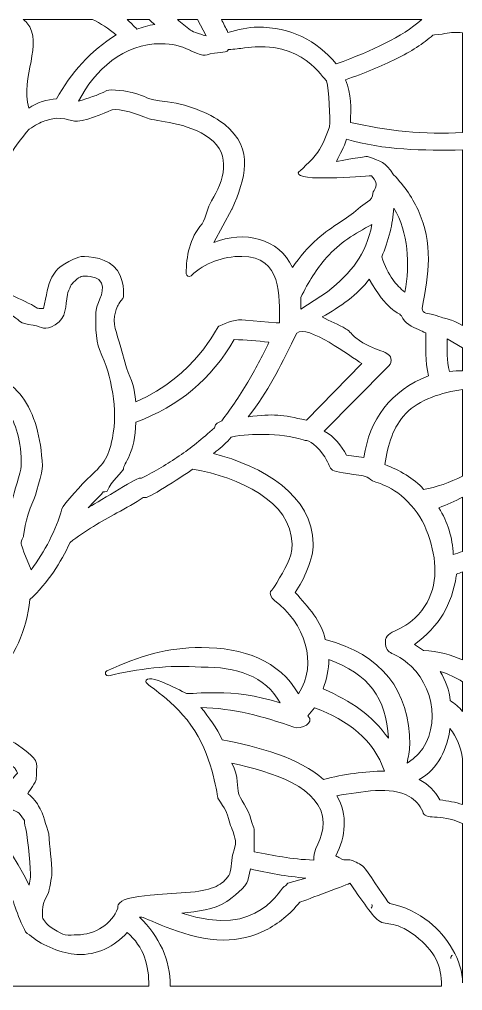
# Model space of a CAD drawing. Header units: millimetres. Extents: x -1211 to 1200, y -595 to 591.
# Drawn here: x 659 to 1200, y -595 to 590 of the extents above; entities that cross this region are included whole.
import ezdxf

# ---------------------------------------------------------------- set-up
doc = ezdxf.new("R2010")
doc.units = ezdxf.units.MM
doc.header["$MEASUREMENT"] = 0
doc.layers.add('Layer 1', color=7, linetype='Continuous')

msp = doc.modelspace()

# ---------------------------------------------------------------- linework, layer by layer
at = {"layer": 'Layer 1', "color": 250, "lineweight": 20}
for points, knots in [([(663.8229, 589.7225), (663.8229, 589.7225), (748.0782, 589.7225), (748.0782, 589.7225), (758.4027, 584.9257), (767.9542, 578.6393), (777.0386, 570.7221), (745.9493, 551.7536), (721.7319, 524.0225), (704.4514, 492.7487), (692.9921, 492.3442), (679.9859, 488.4411), (670.357, 481.2897), (659.535, 520.2224), (689.4816, 560.1764), (668.182, 585.4368), (666.8661, 586.9976), (665.407, 588.4262), (663.8229, 589.7225)], [0, 0, 0, 0, 0.166666667, 0.166666667, 0.166666667, 0.333333333, 0.333333333, 0.333333333, 0.5, 0.5, 0.5, 0.666666667, 0.666666667, 0.666666667, 0.833333333, 0.833333333, 0.833333333, 1, 1, 1, 1]), ([(790.4476, 589.7225), (790.4476, 589.7225), (817.4837, 589.7225), (817.4837, 589.7225), (819.6753, 587.6079), (821.9006, 585.5131), (824.1397, 583.4273), (816.8462, 582.548), (808.6825, 580.2439), (802.4806, 577.6596), (798.5935, 582.0038), (794.5846, 586.0198), (790.4476, 589.7225)], [0, 0, 0, 0, 0.25, 0.25, 0.25, 0.5, 0.5, 0.5, 0.75, 0.75, 0.75, 1, 1, 1, 1]), ([(851.9234, 589.7225), (851.9234, 589.7225), (876.3858, 589.7225), (876.3858, 589.7225), (876.3858, 589.7225), (887.134, 569.8881), (887.134, 569.8881), (883.8328, 569.8881), (870.9307, 574.8228), (867.8187, 576.5031), (862.2355, 580.6521), (856.9672, 585.1228), (851.9234, 589.7225)], [0, 0, 0, 0, 0.25, 0.25, 0.25, 0.5, 0.5, 0.5, 0.75, 0.75, 0.75, 1, 1, 1, 1]), ([(905.63, 589.7225), (905.63, 589.7225), (1150.055, 589.7225), (1150.055, 589.7225), (1125.4079, 567.8215), (1090.9293, 551.981), (1045.7489, 535.494), (1021.6901, 564.1551), (990.31, 580.4088), (949.6452, 580.406), (938.817, 580.4054), (925.688, 576.8029), (913.5212, 573.9252), (910.4931, 579.6673), (908.2995, 584.3594), (905.63, 589.7225)], [0, 0, 0, 0, 0.2, 0.2, 0.2, 0.4, 0.4, 0.4, 0.6, 0.6, 0.6, 0.8, 0.8, 0.8, 1, 1, 1, 1]), ([(1199.9497, 573.5265), (1199.9497, 573.5265), (1199.9497, 451.8687), (1199.9497, 451.8687), (1153.9834, 448.4118), (1106.2902, 454.2684), (1063.2343, 464.0536), (1063.2343, 481.5979), (1064.9693, 498.6072), (1056.865, 515.919), (1080.3084, 524.3326), (1101.1165, 532.759), (1118.8617, 541.5751), (1137.1063, 550.6398), (1152.2107, 560.1584), (1163.7389, 570.5468), (1163.9167, 570.6136), (1175.7304, 571.7914), (1178.3548, 572.3962), (1186.0265, 574.1637), (1192.0682, 574.2472), (1199.9497, 573.5265)], [0, 0, 0, 0, 0.142857143, 0.142857143, 0.142857143, 0.285714286, 0.285714286, 0.285714286, 0.428571429, 0.428571429, 0.428571429, 0.571428571, 0.571428571, 0.571428571, 0.714285714, 0.714285714, 0.714285714, 0.857142857, 0.857142857, 0.857142857, 1, 1, 1, 1]), ([(918.4355, 358.3393), (918.4355, 358.3393), (896.3789, 317.6259), (896.3789, 317.6259), (932.8423, 332.2013), (976.1729, 323.2738), (992.2227, 286.9015), (1001.0852, 300.3294), (1011.3671, 311.8049), (1022.7479, 321.9179), (1041.8787, 338.917), (1057.6899, 344.9031), (1072.5467, 358.6656), (1079.2339, 364.8601), (1090.5262, 368.5839), (1090.5262, 377.4542), (1090.5262, 382.1378), (1100.64, 387.5089), (1088.7438, 398.8138), (1076.7127, 398.8138), (996.9581, 391.0801), (999.4477, 402.61), (999.678, 403.6766), (1016.3257, 417.5595), (1023.1618, 427.7498), (1029.0764, 436.5666), (1033.6621, 446.6821), (1037.3527, 458.4996), (1038.9635, 469.0255), (1036.4056, 503.5396), (1034.0589, 514.9252), (1028.9996, 516.6962), (1006.3187, 565.3559), (933.9333, 555.0138), (927.9657, 554.1612), (921.5845, 553.249), (914.3975, 553.0569), (912.4996, 549.5461), (908.0484, 549.8452), (904.3913, 549.51), (880.9687, 547.3635), (889.7188, 541.7562), (868.3595, 551.6036), (868.3595, 551.6036), (868.3595, 551.6157), (868.3595, 551.6157), (853.2916, 558.5707), (847.033, 559.866), (831.7676, 560.0319), (787.065, 560.5178), (750.4747, 527.8868), (731.2362, 490.02), (743.1436, 493.6957), (753.5537, 496.7051), (765.5698, 502.8414), (770.6697, 505.4458), (792.3777, 501.7106), (796.7748, 500.5501), (817.9519, 494.9612), (809.1802, 492.9677), (839.8373, 489.2743), (867.639, 485.9248), (895.4576, 472.9148), (909.6686, 461.438), (946.6893, 431.5404), (934.2098, 394.6243), (918.6559, 358.7565), (918.5926, 358.6102), (918.5188, 358.4716), (918.4355, 358.3393)], [0, 0, 0, 0, 0.043478261, 0.043478261, 0.043478261, 0.086956522, 0.086956522, 0.086956522, 0.130434783, 0.130434783, 0.130434783, 0.173913043, 0.173913043, 0.173913043, 0.217391304, 0.217391304, 0.217391304, 0.260869565, 0.260869565, 0.260869565, 0.304347826, 0.304347826, 0.304347826, 0.347826087, 0.347826087, 0.347826087, 0.391304348, 0.391304348, 0.391304348, 0.434782609, 0.434782609, 0.434782609, 0.47826087, 0.47826087, 0.47826087, 0.52173913, 0.52173913, 0.52173913, 0.565217391, 0.565217391, 0.565217391, 0.608695652, 0.608695652, 0.608695652, 0.652173913, 0.652173913, 0.652173913, 0.695652174, 0.695652174, 0.695652174, 0.739130435, 0.739130435, 0.739130435, 0.782608696, 0.782608696, 0.782608696, 0.826086957, 0.826086957, 0.826086957, 0.869565217, 0.869565217, 0.869565217, 0.913043478, 0.913043478, 0.913043478, 0.956521739, 0.956521739, 0.956521739, 1, 1, 1, 1]), ([(972.5162, 219.4187), (972.5162, 219.4187), (976.5843, 219.4187), (976.5843, 219.4187), (976.5843, 251.9216), (979.4884, 300.6778), (930.6552, 300.6765), (907.1806, 300.676), (885.7508, 292.9708), (868.5283, 277.0771), (866.2912, 275.0126), (862.634, 276.7279), (862.6482, 279.4014), (862.6524, 290.1109), (863.6355, 300.8558), (866.5669, 311.2263), (869.4839, 321.5448), (874.3313, 331.4365), (882.0544, 340.4726), (887.1701, 348.8481), (888.1962, 360.3509), (893.5267, 368.5713), (908.9098, 392.2942), (917.9634, 424.8978), (891.4736, 444.6419), (864.3666, 464.846), (826.1938, 464.7398), (815.2088, 469.2326), (805.1076, 473.3639), (781.358, 481.9087), (772.1477, 479.4213), (772.0948, 479.407), (743.9716, 466.4024), (729.8617, 465.4371), (720.9124, 464.8248), (711.5255, 473.6264), (690.242, 466.0646), (684.4582, 464.0098), (678.1833, 460.7031), (670.9776, 455.7417), (661.6942, 445.4163), (651.4895, 431.6756), (641.2753, 413.2531), (631.1002, 394.9019), (620.9149, 371.8976), (611.6141, 342.9877), (631.1237, 317.289), (641.2683, 289.1803), (641.6596, 256.7499), (652.046, 251.9578), (663.6938, 247.0259), (673.6357, 241.7803), (682.3009, 237.2082), (678.8369, 236.9453), (688.5643, 236.9453), (695.6773, 269.7094), (694.1923, 285.9052), (731.7337, 299.7426), (736.7607, 301.5955), (760.9682, 300.6833), (774.0554, 288.6086), (774.0554, 288.6086), (774.0624, 288.6148), (774.0624, 288.6148), (788.0483, 275.7048), (787.198, 251.794), (785.2564, 249.3261), (778.9781, 241.3464), (779.4439, 241.4451), (776.3028, 232.762), (771.4848, 219.4426), (778.4549, 205.9259), (782.0886, 192.4834), (782.0886, 192.4834), (789.594, 164.7395), (789.594, 164.7395), (795.9207, 148.8427), (800.0436, 140.3922), (801.0393, 123.0342), (875.113, 155.801), (899.6422, 214.2317), (902.5429, 215.5698), (912.852, 220.3253), (923.1555, 224.4132), (935.0735, 222.8747), (935.0735, 222.8747), (972.5162, 219.4187), (972.5162, 219.4187)], [0, 0, 0, 0, 0.034482759, 0.034482759, 0.034482759, 0.068965517, 0.068965517, 0.068965517, 0.103448276, 0.103448276, 0.103448276, 0.137931034, 0.137931034, 0.137931034, 0.172413793, 0.172413793, 0.172413793, 0.206896552, 0.206896552, 0.206896552, 0.24137931, 0.24137931, 0.24137931, 0.275862069, 0.275862069, 0.275862069, 0.310344828, 0.310344828, 0.310344828, 0.344827586, 0.344827586, 0.344827586, 0.379310345, 0.379310345, 0.379310345, 0.413793103, 0.413793103, 0.413793103, 0.448275862, 0.448275862, 0.448275862, 0.482758621, 0.482758621, 0.482758621, 0.517241379, 0.517241379, 0.517241379, 0.551724138, 0.551724138, 0.551724138, 0.586206897, 0.586206897, 0.586206897, 0.620689655, 0.620689655, 0.620689655, 0.655172414, 0.655172414, 0.655172414, 0.689655172, 0.689655172, 0.689655172, 0.724137931, 0.724137931, 0.724137931, 0.75862069, 0.75862069, 0.75862069, 0.793103448, 0.793103448, 0.793103448, 0.827586207, 0.827586207, 0.827586207, 0.862068966, 0.862068966, 0.862068966, 0.896551724, 0.896551724, 0.896551724, 0.931034483, 0.931034483, 0.931034483, 0.965517241, 0.965517241, 0.965517241, 1, 1, 1, 1]), ([(1199.9497, 430.5821), (1199.9497, 430.5821), (1199.9497, 216.4828), (1199.9497, 216.4828), (1178.243, 227.3818), (1186.6663, 221.6373), (1163.6879, 229.6837), (1159.1604, 231.2691), (1150.0967, 230.3041), (1150.5972, 237.0789), (1154.3787, 258.0888), (1158.1563, 279.0797), (1158.1784, 296.696), (1158.1784, 296.696), (1158.1832, 296.8556), (1158.1832, 296.8556), (1158.1832, 318.289), (1154.3003, 337.0681), (1147.0222, 354.0823), (1147.0222, 354.0823), (1147.0222, 354.0944), (1147.0222, 354.0944), (1139.8076, 370.9592), (1129.2517, 386.0598), (1115.8345, 400.269), (1103.8891, 416.501), (1102.082, 416.0843), (1083.9322, 422.44), (1082.0458, 423.1005), (1049.3785, 417.0417), (1046.1388, 416.5445), (1050.2918, 425.6236), (1055.0806, 433.2857), (1058.3559, 443.5173), (1103.5024, 430.3269), (1151.8851, 429.5333), (1199.9497, 430.5821)], [0, 0, 0, 0, 0.083333333, 0.083333333, 0.083333333, 0.166666667, 0.166666667, 0.166666667, 0.25, 0.25, 0.25, 0.333333333, 0.333333333, 0.333333333, 0.416666667, 0.416666667, 0.416666667, 0.5, 0.5, 0.5, 0.583333333, 0.583333333, 0.583333333, 0.666666667, 0.666666667, 0.666666667, 0.75, 0.75, 0.75, 0.833333333, 0.833333333, 0.833333333, 0.916666667, 0.916666667, 0.916666667, 1, 1, 1, 1]), ([(1129.5948, 257.0704), (1135.8029, 291.1588), (1133.879, 329.3657), (1116.0384, 359.6248), (1115.3446, 349.4088), (1113.7215, 339.7288), (1111.5651, 330.7747), (1108.781, 319.2134), (1105.1063, 308.89), (1101.4039, 300.2042), (1105.0407, 288.7477), (1109.5299, 279.7104), (1114.872, 272.3133), (1119.2034, 266.3156), (1124.1121, 261.3731), (1129.5948, 257.0704)], [0, 0, 0, 0, 0.2, 0.2, 0.2, 0.4, 0.4, 0.4, 0.6, 0.6, 0.6, 0.8, 0.8, 0.8, 1, 1, 1, 1]), ([(1034.8767, 257.2916), (1064.9688, 281.6024), (1081.6215, 301.8158), (1089.3204, 339.6449), (1068.3936, 328.057), (1050.078, 317.5226), (1033.9714, 299.2283), (1021.9693, 285.5963), (1011.7681, 269.3876), (1002.4708, 250.6142), (1002.4708, 250.6142), (1002.4708, 236.3541), (1002.4708, 236.3541), (1002.4708, 236.3541), (1034.8767, 257.2916), (1034.8767, 257.2916)], [0, 0, 0, 0, 0.2, 0.2, 0.2, 0.4, 0.4, 0.4, 0.6, 0.6, 0.6, 0.8, 0.8, 0.8, 1, 1, 1, 1]), ([(546.7273, 132.1268), (546.5795, 127.0884), (549.4098, 125.1361), (551.0588, 120.5801), (553.7181, 124.2733), (556.3512, 127.9665), (558.8837, 131.6406), (558.8837, 131.6406), (558.8968, 131.6406), (558.8968, 131.6406), (572.444, 151.2855), (561.085, 141.6754), (571.6837, 152.597), (577.0401, 158.1168), (582.8417, 164.3392), (593.1677, 163.3104), (624.5346, 161.4322), (647.1313, 149.5798), (662.4128, 129.1076), (677.4773, 108.9255), (685.2616, 80.4224), (687.2148, 44.9114), (687.8284, 38.5192), (678.0456, 6.3166), (675.4992, 1.0483), (665.7463, -19.1303), (664.0349, -41.1108), (664.0277, -41.1236), (658.636, -50.6227), (661.7456, -48.63), (664.4265, -60.0343), (664.4265, -60.0343), (673.3284, -81.912), (673.3284, -81.912), (690.0056, -59.3325), (703.7169, -33.591), (710.8462, -7.2897), (712.063, -2.8008), (738.9401, 26.2873), (742.2359, 29.3314), (742.2359, 29.3314), (742.2428, 29.325), (742.2428, 29.325), (761.1899, 46.8325), (767.2058, 53.0808), (772.5226, 78.8279), (776.0904, 96.1049), (775.8623, 115.6039), (772.9663, 133.4099), (769.4778, 154.8593), (765.7302, 166.6914), (756.6266, 186.8767), (752.1173, 196.8751), (751.1135, 224.9277), (753.0248, 237.2778), (754.1277, 244.4039), (767.1718, 261.8615), (755.8949, 272.2721), (752.4985, 275.4073), (738.7753, 277.6339), (734.5245, 276.1501), (731.3599, 275.0455), (722.3306, 267.2933), (721.3829, 264.4572), (720.2972, 261.2077), (718.1515, 257.3084), (717.5593, 254.1586), (714.8279, 239.6329), (717.4644, 226.3903), (702.6114, 217.2456), (689.3741, 209.0959), (687.6008, 214.6734), (675.6701, 216.5724), (657.0448, 219.537), (661.9562, 221.2656), (651.4978, 227.5584), (647.8324, 229.7638), (635.2599, 234.0933), (630.6242, 234.0933), (626.6011, 234.0933), (622.696, 237.0177), (618.7467, 237.5881), (602.486, 239.9366), (579.2894, 221.9004), (573.5238, 202.9538), (572.1749, 198.5212), (569.56, 195.564), (569.501, 191.5502), (569.0963, 163.9529), (557.2146, 163.3744), (548.9133, 140.3574), (547.6015, 136.7196), (546.7273, 133.5707), (546.7273, 132.1268)], [0, 0, 0, 0, 0.032258065, 0.032258065, 0.032258065, 0.064516129, 0.064516129, 0.064516129, 0.096774194, 0.096774194, 0.096774194, 0.129032258, 0.129032258, 0.129032258, 0.161290323, 0.161290323, 0.161290323, 0.193548387, 0.193548387, 0.193548387, 0.225806452, 0.225806452, 0.225806452, 0.258064516, 0.258064516, 0.258064516, 0.290322581, 0.290322581, 0.290322581, 0.322580645, 0.322580645, 0.322580645, 0.35483871, 0.35483871, 0.35483871, 0.387096774, 0.387096774, 0.387096774, 0.419354839, 0.419354839, 0.419354839, 0.451612903, 0.451612903, 0.451612903, 0.483870968, 0.483870968, 0.483870968, 0.516129032, 0.516129032, 0.516129032, 0.548387097, 0.548387097, 0.548387097, 0.580645161, 0.580645161, 0.580645161, 0.612903226, 0.612903226, 0.612903226, 0.64516129, 0.64516129, 0.64516129, 0.677419355, 0.677419355, 0.677419355, 0.709677419, 0.709677419, 0.709677419, 0.741935484, 0.741935484, 0.741935484, 0.774193548, 0.774193548, 0.774193548, 0.806451613, 0.806451613, 0.806451613, 0.838709677, 0.838709677, 0.838709677, 0.870967742, 0.870967742, 0.870967742, 0.903225806, 0.903225806, 0.903225806, 0.935483871, 0.935483871, 0.935483871, 0.967741935, 0.967741935, 0.967741935, 1, 1, 1, 1]), ([(1057.7847, 211.9288), (1062.3355, 209.3408), (1065.4432, 204.3091), (1069.5787, 201.1832), (1093.4541, 183.1363), (1112.7826, 186.6536), (1112.6089, 174.0362), (1112.5447, 169.3758), (1111.549, 168.5042), (1107.7656, 164.8958), (1107.7656, 164.8958), (1031.0943, 87.4107), (1031.0943, 87.4107), (1044.1397, 80.2982), (1051.4375, 70.2896), (1058.2532, 57.9362), (1058.2532, 57.9362), (1079.585, 55.1211), (1079.585, 55.1211), (1086.0091, 101.4607), (1111.929, 136.7979), (1158.3202, 155.0536), (1154.1373, 172.555), (1155.0933, 189.7889), (1155.0933, 207.2782), (1152.0611, 208.6782), (1149.2667, 209.9887), (1146.1686, 211.3267), (1138.5993, 214.5946), (1129.3563, 218.589), (1125.3447, 228.1325), (1120.6616, 233.3467), (1107.8727, 233.9383), (1086.0301, 272.9593), (1072.2062, 254.2291), (1050.1034, 238.7278), (1028.3834, 226.7045), (1038.313, 221.3357), (1047.9809, 217.9462), (1057.7847, 211.9288)], [0, 0, 0, 0, 0.076923077, 0.076923077, 0.076923077, 0.153846154, 0.153846154, 0.153846154, 0.230769231, 0.230769231, 0.230769231, 0.307692308, 0.307692308, 0.307692308, 0.384615385, 0.384615385, 0.384615385, 0.461538462, 0.461538462, 0.461538462, 0.538461538, 0.538461538, 0.538461538, 0.615384615, 0.615384615, 0.615384615, 0.692307692, 0.692307692, 0.692307692, 0.769230769, 0.769230769, 0.769230769, 0.846153846, 0.846153846, 0.846153846, 0.923076923, 0.923076923, 0.923076923, 1, 1, 1, 1]), ([(938.2688, 104.7929), (970.0429, 108.9819), (979.0566, 107.5576), (1009.2562, 100.6218), (1009.2562, 100.6218), (1077.1668, 169.8803), (1077.1668, 169.8803), (1063.2423, 178.0229), (1010.4432, 218.5431), (997.7825, 206.8675), (997.7825, 206.8675), (994.5913, 200.9956), (994.5913, 200.9956), (975.9185, 163.3922), (963.1527, 136.7154), (938.2688, 104.7929)], [0, 0, 0, 0, 0.2, 0.2, 0.2, 0.4, 0.4, 0.4, 0.6, 0.6, 0.6, 0.8, 0.8, 0.8, 1, 1, 1, 1]), ([(896.9651, 91.5196), (898.0795, 97.4921), (901.6598, 97.4764), (905.9717, 100.0808), (915.9628, 113.0858), (926.9838, 128.9958), (937.9284, 147.2999), (946.7614, 162.0725), (955.5364, 178.3949), (963.6667, 195.9916), (949.5519, 197.2928), (935.4982, 199.0407), (921.3083, 199.0407), (893.1581, 151.1309), (853.874, 117.6654), (801.1702, 98.4227), (800.6874, 60.0327), (785.9949, 48.0595), (785.9949, 41.0015), (785.9949, 39.3045), (769.7122, 24.5205), (766.9014, 15.707), (766.1276, 13.2804), (763.7583, 13.2962), (761.4485, 13.2962), (755.0623, 5.6583), (749.0586, 0.627), (743.0289, -6.0411), (749.2736, -2.1972), (802.8831, 30.1637), (805.3287, 30.1637), (805.3287, 30.1637), (808.2644, 30.1637), (808.2644, 30.1637), (824.9009, 38.7235), (839.7277, 47.3012), (854.0832, 57.1319), (868.3416, 66.8965), (882.1921, 77.9506), (896.9651, 91.5196)], [0, 0, 0, 0, 0.076923077, 0.076923077, 0.076923077, 0.153846154, 0.153846154, 0.153846154, 0.230769231, 0.230769231, 0.230769231, 0.307692308, 0.307692308, 0.307692308, 0.384615385, 0.384615385, 0.384615385, 0.461538462, 0.461538462, 0.461538462, 0.538461538, 0.538461538, 0.538461538, 0.615384615, 0.615384615, 0.615384615, 0.692307692, 0.692307692, 0.692307692, 0.769230769, 0.769230769, 0.769230769, 0.846153846, 0.846153846, 0.846153846, 0.923076923, 0.923076923, 0.923076923, 1, 1, 1, 1]), ([(1199.9497, 189.0516), (1199.9497, 189.0516), (1199.9497, 161.0661), (1199.9497, 161.0661), (1194.6084, 161.1964), (1189.2704, 160.9046), (1183.9353, 160.2345), (1180.6685, 173.7855), (1180.9797, 186.0073), (1180.9797, 199.9988), (1180.9797, 199.9988), (1199.9497, 189.0516), (1199.9497, 189.0516)], [0, 0, 0, 0, 0.25, 0.25, 0.25, 0.5, 0.5, 0.5, 0.75, 0.75, 0.75, 1, 1, 1, 1]), ([(568.9458, 102.3682), (565.7106, 97.7625), (558.6425, 92.7643), (554.3125, 88.77), (554.3125, 68.2745), (558.1163, 77.1666), (558.1163, 62.0381), (558.1163, 56.6881), (549.7599, 49.0395), (539.6926, 48.3413), (530.8144, 47.7256), (521.7918, 44.8388), (512.896, 44.8388), (494.9564, 44.8388), (485.5345, 35.8026), (473.5346, 24.7368), (459.0409, 11.3713), (447.9741, -4.9426), (447.9741, -22.0838), (447.9741, -58.9896), (455.5642, -35.5916), (455.5642, -57.1238), (455.5642, -69.3571), (449.296, -71.8337), (443.1164, -77.0715), (441.1035, -78.7776), (428.986, -95.9712), (428.986, -97.8754), (439.6771, -107.735), (441.0911, -112.5888), (443.0839, -114.3867), (446.286, -117.2755), (440.8102, -130.4269), (440.377, -134.5384), (440.4425, -151.1298), (445.8376, -165.2114), (456.1209, -176.3753), (484.9272, -207.6496), (509.5586, -189.8471), (520.4799, -220.0972), (524.5785, -231.4498), (525.593, -243.6197), (522.4889, -254.9934), (560.2017, -241.4105), (588.8046, -223.2588), (609.4708, -200.5368), (631.3096, -176.524), (644.348, -147.3236), (649.9752, -112.9448), (649.9752, -112.9448), (649.9752, -96.1684), (649.9752, -96.1684), (648.1955, -86.0569), (640.3647, -75.3303), (639.072, -62.2334), (635.995, -31.0579), (641.8283, -25.6415), (650.1213, 3.3662), (652.5103, 11.7227), (660.3244, 37.0543), (661.3635, 44.8808), (661.3132, 74.9923), (655.1327, 97.6317), (643.6769, 113.2124), (632.2287, 128.7815), (615.353, 137.356), (593.9469, 139.3433), (588.0812, 133.9307), (581.081, 117.3198), (568.9458, 102.3682)], [0, 0, 0, 0, 0.043478261, 0.043478261, 0.043478261, 0.086956522, 0.086956522, 0.086956522, 0.130434783, 0.130434783, 0.130434783, 0.173913043, 0.173913043, 0.173913043, 0.217391304, 0.217391304, 0.217391304, 0.260869565, 0.260869565, 0.260869565, 0.304347826, 0.304347826, 0.304347826, 0.347826087, 0.347826087, 0.347826087, 0.391304348, 0.391304348, 0.391304348, 0.434782609, 0.434782609, 0.434782609, 0.47826087, 0.47826087, 0.47826087, 0.52173913, 0.52173913, 0.52173913, 0.565217391, 0.565217391, 0.565217391, 0.608695652, 0.608695652, 0.608695652, 0.652173913, 0.652173913, 0.652173913, 0.695652174, 0.695652174, 0.695652174, 0.739130435, 0.739130435, 0.739130435, 0.782608696, 0.782608696, 0.782608696, 0.826086957, 0.826086957, 0.826086957, 0.869565217, 0.869565217, 0.869565217, 0.913043478, 0.913043478, 0.913043478, 0.956521739, 0.956521739, 0.956521739, 1, 1, 1, 1]), ([(1199.9497, 138.2035), (1199.9497, 138.2035), (1199.9497, 32.4676), (1199.9497, 32.4676), (1184.4498, 24.9917), (1167.9372, 18.7523), (1152.405, 16.386), (1140.6041, 30.0404), (1122.7057, 39.828), (1105.2475, 46.5434), (1108.2147, 71.0792), (1115.5281, 92.8221), (1130.7088, 108.961), (1146.4244, 125.6687), (1175.0489, 134.8561), (1199.9497, 138.2035)], [0, 0, 0, 0, 0.2, 0.2, 0.2, 0.4, 0.4, 0.4, 0.6, 0.6, 0.6, 0.8, 0.8, 0.8, 1, 1, 1, 1]), ([(1136.8541, -3.0206), (1115.8682, 22.2894), (1091.895, 24.4284), (1087.749, 28.243), (1081.9719, 33.5582), (1076.2124, 33.2413), (1066.7451, 34.5764), (1026.2579, 40.2868), (1046.0772, 39.6413), (1025.7371, 64.0369), (1014.4308, 77.5974), (1007.7358, 75.7731), (1005.2817, 76.6244), (990.7248, 81.6742), (975.0428, 83.3851), (957.2072, 83.3851), (946.3032, 83.3851), (931.8905, 83.3851), (917.5585, 80.2641), (912.2253, 73.2395), (905.4419, 67.8369), (899.2655, 62.9168), (898.0812, 61.9733), (896.919, 61.0476), (895.8008, 60.1365), (955.997, 44.9349), (1017.6599, 8.5768), (1017.6599, -50.1203), (1017.6599, -68.6133), (1006.7805, -93.1635), (995.6729, -109.4666), (1011.8138, -127.3818), (1027.6159, -144.5317), (1032.4047, -166.7734), (1101.5811, -185.1822), (1135.3874, -228.8454), (1135.3874, -295.4437), (1135.3874, -302.6768), (1133.3978, -310.3664), (1132.4277, -317.551), (1174.3159, -291.9027), (1169.9678, -229.8882), (1137.0436, -199.5055), (1137.0436, -199.5055), (1137.047, -199.5024), (1137.047, -199.5024), (1116.4115, -178.7961), (1105.9863, -188.1619), (1105.7194, -169.2821), (1105.5139, -154.757), (1129.3297, -158.2847), (1150.0412, -131.5186), (1170.0564, -105.6523), (1169.1326, -74.0996), (1159.92, -44.9369), (1154.7186, -28.472), (1147.9906, -14.5017), (1137.0016, -3.1814), (1137.0016, -3.1814), (1136.8541, -3.0206), (1136.8541, -3.0206)], [0, 0, 0, 0, 0.05, 0.05, 0.05, 0.1, 0.1, 0.1, 0.15, 0.15, 0.15, 0.2, 0.2, 0.2, 0.25, 0.25, 0.25, 0.3, 0.3, 0.3, 0.35, 0.35, 0.35, 0.4, 0.4, 0.4, 0.45, 0.45, 0.45, 0.5, 0.5, 0.5, 0.55, 0.55, 0.55, 0.6, 0.6, 0.6, 0.65, 0.65, 0.65, 0.7, 0.7, 0.7, 0.75, 0.75, 0.75, 0.8, 0.8, 0.8, 0.85, 0.85, 0.85, 0.9, 0.9, 0.9, 0.95, 0.95, 0.95, 1, 1, 1, 1]), ([(901.2202, -360.3027), (900.8618, -359.8106), (895.4846, -313.5261), (873.1015, -278.2133), (848.99, -240.1735), (813.2736, -222.3392), (813.2736, -218.347), (813.2736, -205.1814), (861.1889, -232.2088), (863.1167, -232.623), (869.7747, -234.0533), (918.8445, -224.8122), (977.2898, -244.2039), (959.1849, -211.1767), (923.4609, -199.7568), (881.4254, -200.4935), (881.2848, -200.4985), (881.1422, -200.4961), (880.9982, -200.4853), (841.1549, -197.455), (803.8192, -202.6908), (768.196, -210.9041), (764.1491, -211.8372), (762.3856, -206.5572), (765.9521, -204.928), (806.2253, -186.5302), (838.9096, -176.6125), (881.287, -176.613), (931.7376, -176.6137), (976.6517, -192.5697), (999.52, -233.0673), (1024.3456, -195.8266), (1006.8825, -146.1668), (970.4231, -119.2827), (969.9885, -118.9622), (965.2168, -114.883), (965.1996, -109.6992), (965.1911, -107.1335), (967.9077, -107.4768), (973.1479, -97.7648), (982.3934, -80.6294), (992.0436, -69.4162), (991.7777, -50.1203), (991.0565, 2.2125), (926.9673, 30.9689), (870.786, 41.1228), (862.5753, 35.1279), (818.1991, 6.2837), (812.9367, 6.2837), (812.9367, 6.2837), (810.2112, 6.2837), (810.2112, 6.2837), (800.2842, -0.1921), (789.3803, -6.1867), (778.0313, -12.426), (759.2845, -22.7323), (739.3058, -33.7176), (720.8346, -48.5238), (715.1349, -60.7051), (708.4997, -72.8919), (700.4666, -84.665), (692.4728, -96.3813), (683.1024, -107.6788), (671.9085, -118.1403), (667.9333, -156.104), (653.0486, -188.2048), (628.5746, -214.8432), (605.6059, -239.842), (574.2238, -259.9854), (535.5265, -275.613), (561.8178, -277.1263), (602.784, -277.5338), (626.0517, -282.9001), (646.7246, -287.668), (653.9828, -292.8507), (667.2808, -302.9387), (683.9374, -315.5746), (679.6433, -319.0378), (679.6433, -337.5082), (679.6433, -340.4822), (671.1746, -351.3934), (669.1342, -354.5312), (680.7042, -365.2168), (679.3097, -364.2092), (686.8661, -378.1453), (687.5732, -379.4493), (694.7719, -402.9823), (694.8282, -403.9934), (695.7381, -420.3187), (698.6313, -436.8232), (698.6313, -453.1645), (698.6313, -455.2041), (695.1924, -474.1381), (694.4555, -475.6341), (687.1463, -490.4746), (687.2423, -490.4461), (687.2423, -505.7348), (687.2423, -507.9996), (689.5565, -509.1014), (690.771, -511.486), (692.9978, -515.8577), (708.2403, -525.6246), (715.024, -527.0984), (719.2666, -528.0201), (724.9982, -527.0863), (729.3726, -527.0863), (740.2324, -527.0863), (751.1074, -523.683), (760.1195, -517.7437), (768.6769, -512.1039), (775.5415, -504.1836), (779.1012, -494.7304), (779.1076, -490.4124), (779.2742, -490.2573), (783.8881, -485.985), (783.8881, -485.985), (783.8881, -485.9722), (783.8881, -485.9722), (788.6872, -481.5436), (820.1113, -478.3255), (827.9971, -478.0176), (827.9971, -478.0176), (873.3736, -474.5266), (873.3736, -474.5266), (886.115, -472.8375), (895.1546, -470.3471), (901.834, -466.6502), (908.1089, -463.177), (912.3865, -458.5499), (915.8326, -452.4168), (917.4255, -446.7471), (918.1687, -432.8693), (919.7933, -427.6387), (923.8179, -414.6816), (923.8437, -414.3926), (919.7465, -401.3982), (918.6278, -397.8505), (916.9004, -394.4244), (915.9333, -390.8408), (911.2887, -373.6302), (911.3017, -375.8051), (901.2202, -360.3027)], [0, 0, 0, 0, 0.021276596, 0.021276596, 0.021276596, 0.042553191, 0.042553191, 0.042553191, 0.063829787, 0.063829787, 0.063829787, 0.085106383, 0.085106383, 0.085106383, 0.106382979, 0.106382979, 0.106382979, 0.127659574, 0.127659574, 0.127659574, 0.14893617, 0.14893617, 0.14893617, 0.170212766, 0.170212766, 0.170212766, 0.191489362, 0.191489362, 0.191489362, 0.212765957, 0.212765957, 0.212765957, 0.234042553, 0.234042553, 0.234042553, 0.255319149, 0.255319149, 0.255319149, 0.276595745, 0.276595745, 0.276595745, 0.29787234, 0.29787234, 0.29787234, 0.319148936, 0.319148936, 0.319148936, 0.340425532, 0.340425532, 0.340425532, 0.361702128, 0.361702128, 0.361702128, 0.382978723, 0.382978723, 0.382978723, 0.404255319, 0.404255319, 0.404255319, 0.425531915, 0.425531915, 0.425531915, 0.446808511, 0.446808511, 0.446808511, 0.468085106, 0.468085106, 0.468085106, 0.489361702, 0.489361702, 0.489361702, 0.510638298, 0.510638298, 0.510638298, 0.531914894, 0.531914894, 0.531914894, 0.553191489, 0.553191489, 0.553191489, 0.574468085, 0.574468085, 0.574468085, 0.595744681, 0.595744681, 0.595744681, 0.617021277, 0.617021277, 0.617021277, 0.638297872, 0.638297872, 0.638297872, 0.659574468, 0.659574468, 0.659574468, 0.680851064, 0.680851064, 0.680851064, 0.70212766, 0.70212766, 0.70212766, 0.723404255, 0.723404255, 0.723404255, 0.744680851, 0.744680851, 0.744680851, 0.765957447, 0.765957447, 0.765957447, 0.787234043, 0.787234043, 0.787234043, 0.808510638, 0.808510638, 0.808510638, 0.829787234, 0.829787234, 0.829787234, 0.85106383, 0.85106383, 0.85106383, 0.872340426, 0.872340426, 0.872340426, 0.893617021, 0.893617021, 0.893617021, 0.914893617, 0.914893617, 0.914893617, 0.936170213, 0.936170213, 0.936170213, 0.957446809, 0.957446809, 0.957446809, 0.978723404, 0.978723404, 0.978723404, 1, 1, 1, 1]), ([(1199.9497, 6.931), (1199.9497, 6.931), (1199.9497, -59.6146), (1199.9497, -59.6146), (1196.2788, -60.6064), (1192.2952, -61.9633), (1188.4836, -63.2201), (1187.7293, -42.754), (1181.6061, -23.3603), (1171.0789, -6.1148), (1180.9542, -2.3275), (1190.5774, 1.9594), (1199.9497, 6.931)], [0, 0, 0, 0, 0.25, 0.25, 0.25, 0.5, 0.5, 0.5, 0.75, 0.75, 0.75, 1, 1, 1, 1]), ([(1199.9497, -84.3534), (1199.9497, -84.3534), (1199.9497, -191.6456), (1199.9497, -191.6456), (1186.2852, -185.4228), (1170.4112, -181.2999), (1152.1667, -180.1918), (1152.1667, -180.1918), (1141.4143, -172.7457), (1141.4143, -172.7457), (1171.3105, -150.8645), (1186.9298, -123.9851), (1192.3072, -89.2481), (1192.4138, -88.5599), (1192.3644, -87.8449), (1192.3644, -87.1501), (1194.6773, -86.1673), (1197.2691, -85.2066), (1199.9497, -84.3534)], [0, 0, 0, 0, 0.166666667, 0.166666667, 0.166666667, 0.333333333, 0.333333333, 0.333333333, 0.5, 0.5, 0.5, 0.666666667, 0.666666667, 0.666666667, 0.833333333, 0.833333333, 0.833333333, 1, 1, 1, 1]), ([(1029.815, -227.1554), (1064.082, -241.8931), (1089.5397, -259.2541), (1109.3405, -287.2538), (1107.1628, -238.2663), (1085.2735, -208.6904), (1036.6569, -191.3672), (1036.6569, -202.9399), (1033.644, -215.9687), (1029.815, -227.1554)], [0, 0, 0, 0, 0.333333333, 0.333333333, 0.333333333, 0.666666667, 0.666666667, 0.666666667, 1, 1, 1, 1]), ([(1199.9497, -218.401), (1199.9497, -218.401), (1199.9497, -254.4397), (1199.9497, -254.4397), (1195.5639, -249.3568), (1190.5099, -244.9414), (1184.7275, -241.1924), (1184.2375, -228.958), (1178.5266, -216.9265), (1172.6552, -205.8409), (1183.0293, -208.9422), (1192.071, -213.2341), (1199.9497, -218.401)], [0, 0, 0, 0, 0.25, 0.25, 0.25, 0.5, 0.5, 0.5, 0.75, 0.75, 0.75, 1, 1, 1, 1]), ([(529.8083, -331.2516), (595.6824, -361.6734), (636.3138, -395.8618), (670.9205, -466.6337), (670.9205, -466.6337), (672.7372, -456.5422), (672.7372, -456.5422), (673.0686, -449.6046), (669.5721, -410.7264), (667.1313, -399.463), (666.2302, -395.3058), (665.3291, -391.1473), (665.1844, -387.5419), (665.1844, -387.5419), (658.6642, -378.5224), (658.6642, -378.5224), (654.3631, -375.0206), (642.372, -374.4087), (642.372, -358.5366), (642.372, -341.5269), (642.9302, -347.0215), (654.3603, -332.218), (655.0341, -331.3454), (656.0067, -330.6202), (656.8268, -329.865), (651.832, -320.6515), (655.3126, -325.55), (647.3856, -318.9026), (646.1133, -317.8358), (646.1716, -316.4367), (646.1716, -314.9425), (627.4236, -306.6531), (604.6155, -302.1287), (581.2496, -302.1287), (575.1884, -302.1287), (526.1143, -299.4286), (523.0201, -298.3956), (496.2265, -289.4505), (487.4347, -302.5605), (449.8941, -273.3421), (449.8941, -273.3421), (424.84, -256.8251), (424.84, -256.8251), (424.84, -256.8251), (416.3722, -258.7781), (416.3722, -258.7781), (448.0764, -294.6001), (487.1342, -311.4389), (529.6285, -331.1626), (529.6897, -331.1912), (529.7496, -331.2205), (529.8083, -331.2516)], [0, 0, 0, 0, 0.058823529, 0.058823529, 0.058823529, 0.117647059, 0.117647059, 0.117647059, 0.176470588, 0.176470588, 0.176470588, 0.235294118, 0.235294118, 0.235294118, 0.294117647, 0.294117647, 0.294117647, 0.352941176, 0.352941176, 0.352941176, 0.411764706, 0.411764706, 0.411764706, 0.470588235, 0.470588235, 0.470588235, 0.529411765, 0.529411765, 0.529411765, 0.588235294, 0.588235294, 0.588235294, 0.647058824, 0.647058824, 0.647058824, 0.705882353, 0.705882353, 0.705882353, 0.764705882, 0.764705882, 0.764705882, 0.823529412, 0.823529412, 0.823529412, 0.882352941, 0.882352941, 0.882352941, 0.941176471, 0.941176471, 0.941176471, 1, 1, 1, 1]), ([(1030.3943, -337.4522), (1054.2605, -331.3096), (1081.6138, -327.3176), (1104.5826, -327.3176), (1091.6993, -289.1649), (1060.5745, -265.3768), (1019.1997, -250.2029), (1019.1997, -250.2029), (1011.1563, -260.0928), (1011.1563, -260.0928), (1020.1865, -268.4255), (1002.7858, -277.0737), (993.8851, -273.8419), (956.7419, -260.3554), (919.9428, -250.7649), (880.6324, -249.6563), (890.6847, -262.135), (899.927, -274.4886), (906.5595, -289.1662), (950.7617, -297.472), (1000.773, -311.3556), (1030.3943, -337.4522)], [0, 0, 0, 0, 0.142857143, 0.142857143, 0.142857143, 0.285714286, 0.285714286, 0.285714286, 0.428571429, 0.428571429, 0.428571429, 0.571428571, 0.571428571, 0.571428571, 0.714285714, 0.714285714, 0.714285714, 0.857142857, 0.857142857, 0.857142857, 1, 1, 1, 1]), ([(1199.9497, -312.4681), (1199.9497, -312.4681), (1199.9497, -368.2002), (1199.9497, -368.2002), (1191.4447, -365.3551), (1182.1419, -363.4428), (1172.1198, -362.538), (1165.6188, -350.9886), (1158.7888, -343.9302), (1146.961, -337.5914), (1169.6796, -325.2869), (1182.0981, -299.1083), (1184.3741, -275.3892), (1193.4302, -286.2137), (1197.1592, -297.2996), (1199.9497, -312.4681)], [0, 0, 0, 0, 0.2, 0.2, 0.2, 0.4, 0.4, 0.4, 0.6, 0.6, 0.6, 0.8, 0.8, 0.8, 1, 1, 1, 1]), ([(918.3541, -317.6152), (927.1129, -335.1237), (924.6717, -347.2322), (926.5112, -354.2948), (928.0492, -360.1991), (938.3862, -373.9454), (941.6019, -385.8196), (946.4743, -403.8108), (945.4937, -391.1331), (945.4937, -414.6055), (945.4937, -414.6055), (945.4937, -425.9539), (945.4937, -425.9539), (970.0798, -429.9626), (989.44, -435.0335), (1018.5762, -435.8603), (1015.905, -424.5758), (1030.0439, -410.7539), (1029.7626, -390.0754), (1029.1832, -347.4858), (966.9247, -328.0591), (918.3541, -317.6152)], [0, 0, 0, 0, 0.142857143, 0.142857143, 0.142857143, 0.285714286, 0.285714286, 0.285714286, 0.428571429, 0.428571429, 0.428571429, 0.571428571, 0.571428571, 0.571428571, 0.714285714, 0.714285714, 0.714285714, 0.857142857, 0.857142857, 0.857142857, 1, 1, 1, 1]), ([(1199.9497, -391.3069), (1199.9497, -391.3069), (1199.9497, -585.6563), (1199.9497, -585.6563), (1199.9345, -558.8928), (1181.0317, -528.5712), (1159.2787, -511.3664), (1145.7581, -500.6729), (1129.3123, -492.4373), (1111.1263, -488.8452), (1106.6785, -486.2186), (1088.9427, -456.097), (1081.5374, -446.9886), (1076.0117, -440.1921), (1072.332, -440.0108), (1065.4073, -436.4369), (1061.3344, -434.3349), (1057.9172, -437.8468), (1049.864, -433.2619), (1048.5102, -432.4914), (1047.0082, -431.6357), (1045.3293, -430.7634), (1057.1644, -407.449), (1060.2495, -380.7254), (1046.3647, -357.3833), (1077.0989, -352.6825), (1111.8575, -345.1779), (1134.9065, -358.1742), (1142.5952, -362.5101), (1147.7946, -368.8123), (1151.3117, -376.6919), (1154.1979, -388.5013), (1170.9764, -377.9237), (1199.9497, -391.3069)], [0, 0, 0, 0, 0.090909091, 0.090909091, 0.090909091, 0.181818182, 0.181818182, 0.181818182, 0.272727273, 0.272727273, 0.272727273, 0.363636364, 0.363636364, 0.363636364, 0.454545455, 0.454545455, 0.454545455, 0.545454545, 0.545454545, 0.545454545, 0.636363636, 0.636363636, 0.636363636, 0.727272727, 0.727272727, 0.727272727, 0.818181818, 0.818181818, 0.818181818, 0.909090909, 0.909090909, 0.909090909, 1, 1, 1, 1]), ([(937.8368, -460.7891), (936.3448, -467.7192), (919.0604, -482.2499), (912.155, -486.498), (895.3808, -496.8172), (877.037, -498.4564), (857.313, -500.4796), (953.6995, -533.3008), (976.895, -467.5033), (983.8335, -467.5033), (984.0389, -467.5033), (985.476, -464.4284), (986.8221, -464.0913), (986.8221, -464.0913), (1008.6596, -458.0414), (1008.6596, -458.0414), (985.2369, -455.3942), (963.0251, -452.1956), (940.9116, -446.6257), (940.9116, -446.6257), (937.8368, -460.7891), (937.8368, -460.7891)], [0, 0, 0, 0, 0.142857143, 0.142857143, 0.142857143, 0.285714286, 0.285714286, 0.285714286, 0.428571429, 0.428571429, 0.428571429, 0.571428571, 0.571428571, 0.571428571, 0.714285714, 0.714285714, 0.714285714, 0.857142857, 0.857142857, 0.857142857, 1, 1, 1, 1]), ([(1174.0723, -589.6234), (1174.0723, -589.6234), (842.9099, -589.6234), (842.9099, -589.6234), (843.7744, -557.3436), (829.4912, -529.1966), (805.8014, -505.4036), (805.8014, -505.4036), (808.3477, -505.4036), (808.3477, -505.4036), (816.0223, -507.0701), (865.2132, -534.006), (908.0531, -533.4394), (926.9377, -533.4134), (944.0146, -529.1811), (959.2775, -521.5526), (975.2767, -513.5559), (989.2437, -501.8338), (1001.1776, -487.3277), (1001.2357, -487.2869), (1054.7326, -467.7011), (1062.411, -464.2508), (1069.1743, -473.6181), (1086.6112, -499.925), (1095.3577, -507.9963), (1095.3577, -507.9963), (1095.3646, -507.9899), (1095.3646, -507.9899), (1106.543, -518.3308), (1114.1449, -506.7044), (1142.4311, -528.4563), (1165.7126, -546.3595), (1174.5264, -564.6084), (1174.0723, -589.6234)], [0, 0, 0, 0, 0.090909091, 0.090909091, 0.090909091, 0.181818182, 0.181818182, 0.181818182, 0.272727273, 0.272727273, 0.272727273, 0.363636364, 0.363636364, 0.363636364, 0.454545455, 0.454545455, 0.454545455, 0.545454545, 0.545454545, 0.545454545, 0.636363636, 0.636363636, 0.636363636, 0.727272727, 0.727272727, 0.727272727, 0.818181818, 0.818181818, 0.818181818, 0.909090909, 0.909090909, 0.909090909, 1, 1, 1, 1]), ([(817.069, -589.6234), (817.069, -589.6234), (433.6598, -589.6234), (433.6598, -589.6234), (443.1699, -577.3817), (455.7051, -566.492), (467.3107, -555.7724), (501.6541, -587.4277), (535.7178, -595.097), (578.9981, -575.1701), (587.5338, -571.2401), (584.6944, -557.0794), (584.6944, -551.2896), (584.6944, -542.2148), (584.6936, -533.1361), (582.3003, -523.8845), (594.2266, -526.0856), (597.97, -527.7345), (609.384, -522.5825), (622.2147, -516.7912), (632.4875, -493.0689), (636.8985, -480.8689), (641.9001, -480.8689), (645.9332, -482.2306), (650.6959, -483.695), (651.358, -485.5933), (652.0821, -487.7587), (652.8364, -490.0157), (655.8768, -499.1115), (659.4316, -509.7433), (665.1947, -520.5246), (666.6437, -525.4235), (670.1446, -525.8785), (673.9196, -529.1384), (686.7915, -540.2541), (711.4055, -549.8982), (729.135, -550.9584), (754.1513, -552.4542), (775.2277, -540.8434), (790.5398, -524.2672), (811.1213, -541.5213), (817.1468, -565.0039), (817.069, -589.6234)], [0, 0, 0, 0, 0.071428571, 0.071428571, 0.071428571, 0.142857143, 0.142857143, 0.142857143, 0.214285714, 0.214285714, 0.214285714, 0.285714286, 0.285714286, 0.285714286, 0.357142857, 0.357142857, 0.357142857, 0.428571429, 0.428571429, 0.428571429, 0.5, 0.5, 0.5, 0.571428571, 0.571428571, 0.571428571, 0.642857143, 0.642857143, 0.642857143, 0.714285714, 0.714285714, 0.714285714, 0.785714286, 0.785714286, 0.785714286, 0.857142857, 0.857142857, 0.857142857, 0.928571429, 0.928571429, 0.928571429, 1, 1, 1, 1])]:
    msp.add_open_spline(points, degree=3, knots=knots, dxfattribs=at)
for points in [[(1089.2357, -489.961), (1090.4121, -491.3388), (1089.7567, -493.4525), (1088.2691, -494.3605)], [(1185.6645, -555.8048), (1184.9501, -554.182), (1186.1143, -552.3202), (1187.8298, -551.7906)]]:
    msp.add_open_spline(points, degree=3, dxfattribs=at)

doc.saveas('drawing.dxf')
